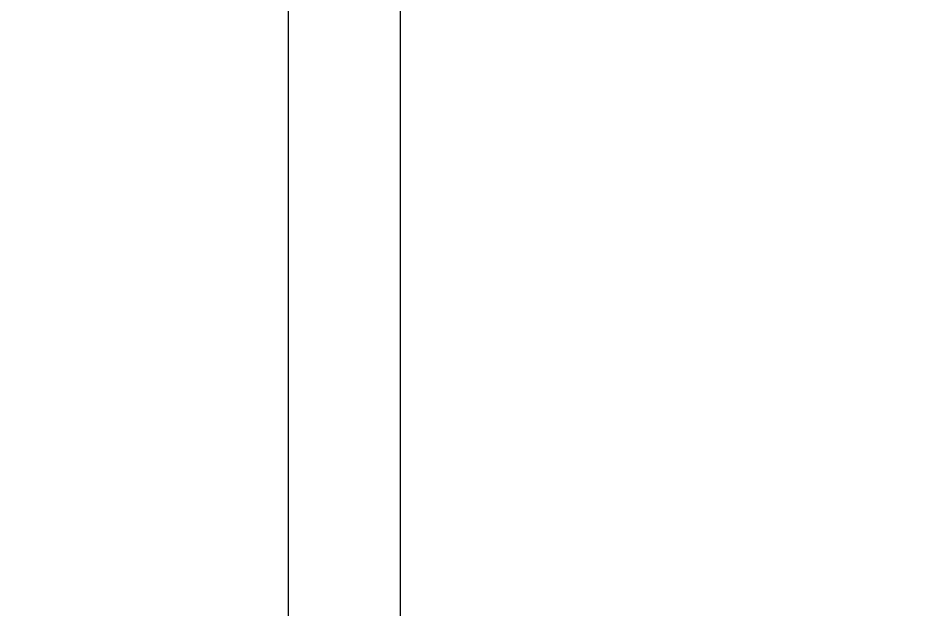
# Model space of a CAD drawing. Header units: metres. Extents: x 0 to 21025, y 0 to 14850.
# Drawn here: x 5985.3 to 6137.6, y 9121.6 to 9222.8 of the extents above; entities that cross this region are included whole.
import ezdxf

# ---------------------------------------------------------------- set-up
doc = ezdxf.new("R2010")
doc.units = ezdxf.units.M
doc.header["$LTSCALE"] = 25
doc.layers.add('SL1', color=8, linetype='Continuous')
doc.layers.add('SL4', color=4, linetype='Continuous')

msp = doc.modelspace()

# ---------------------------------------------------------------- linework, layer by layer
at = {"layer": 'SL1'}
for radius, start, end in [(1815.5, 149.15062, 195.405213), (1770.7, 148.748969, 196.991383), (1764.35, 149.040337, 197.163636), (1758.35, 149.333401, 197.2484)]:
    msp.add_arc((7692.517, 9091.884), radius, start, end, dxfattribs=at)
at = {"layer": 'SL4'}
for p, q in [((6030.989, 9261.149), (6030.989, 9121.619)), ((6050.039, 9121.619), (6050.039, 9261.149))]:
    msp.add_line(p, q, dxfattribs=at)

doc.saveas('drawing.dxf')
